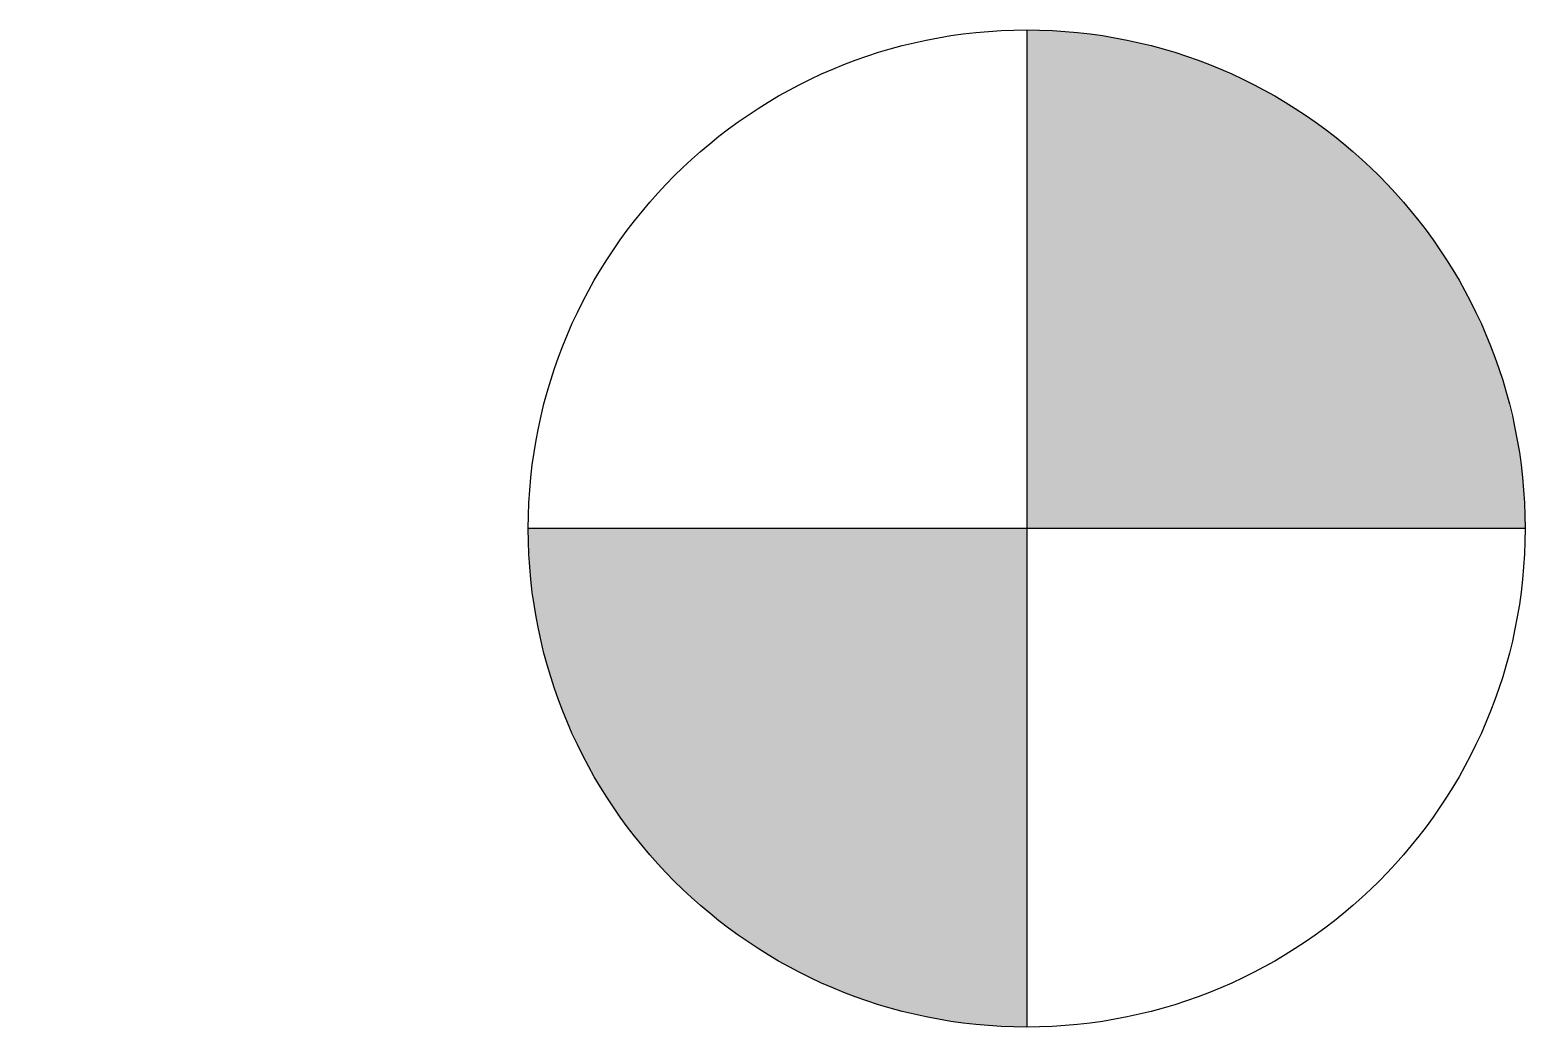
# Model space of a CAD drawing. Header units: feet. Extents: x -1 to 0.5, y -0.5 to 0.5.
import ezdxf

# ---------------------------------------------------------------- set-up
doc = ezdxf.new("R2010")
doc.units = ezdxf.units.FT
doc.header["$MEASUREMENT"] = 0

msp = doc.modelspace()

# ---------------------------------------------------------------- linework, layer by layer
for p, q in [((0, 0.5, 1.0001), (0, -0.5, 1.0001)), ((0.5, 0, 1.0001), (-0.5, 0, 1.0001))]:
    msp.add_line(p, q)
msp.add_lwpolyline([(-0.5, 0, 1, 1, 1), (-0.5, 0, 0, 0, 0)], format="xyseb")
at = {"const_width": 0.5}
for points in [[(0.25, 0, 0.414214), (0, 0.25, 1)], [(-0.25, 0, 0.414214), (0, -0.25, 1)]]:
    msp.add_lwpolyline(points, format="xyb", dxfattribs=at)
msp.add_circle((0, 0, 1), 0.5)
at = {"layer": 'Defpoints'}
msp.add_point((0, 0), dxfattribs=at)

doc.saveas('drawing.dxf')
